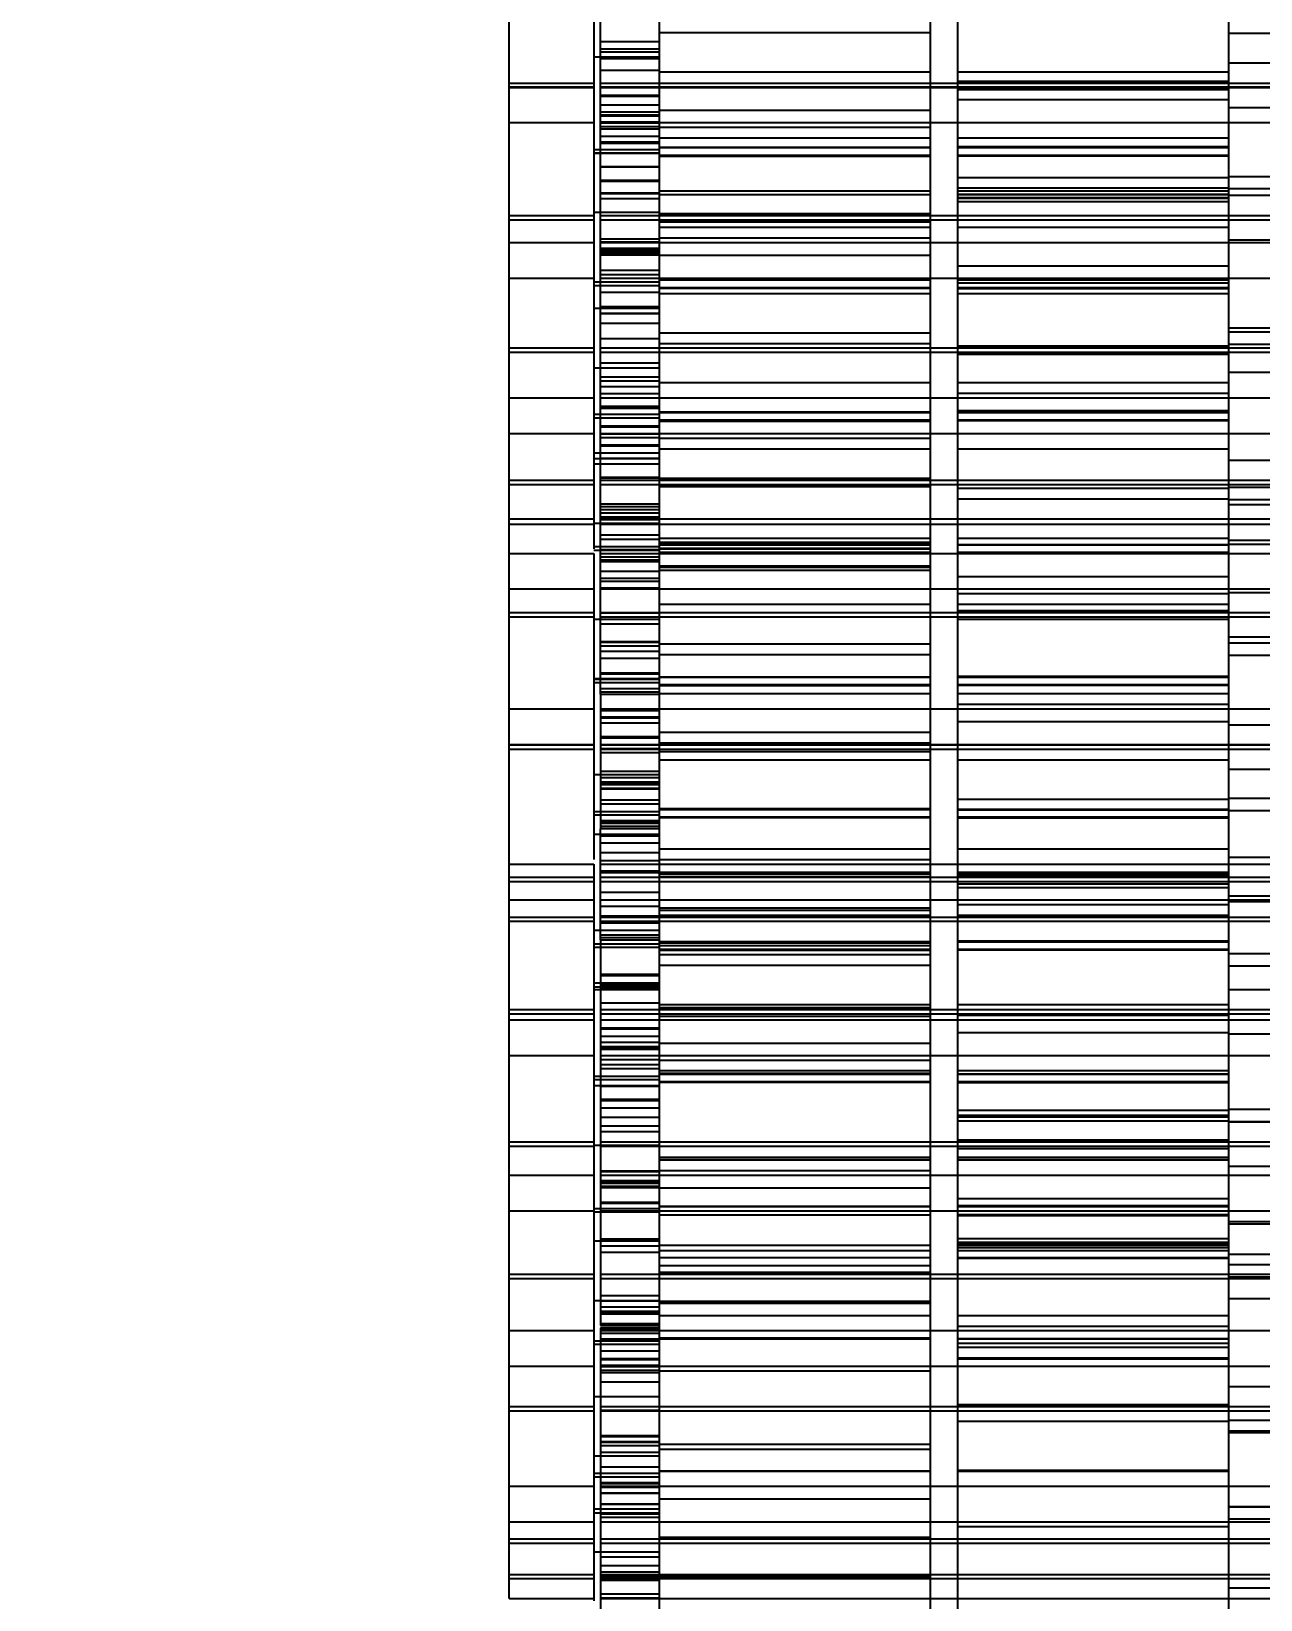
# Model space of a CAD drawing. Header units: metres. Extents: x 0 to 63075, y 0 to 44550.
# Drawn here: x 37029.35 to 37036.25, y 17364.78 to 17373.58 of the extents above; entities that cross this region are included whole.
import ezdxf

# ---------------------------------------------------------------- set-up
doc = ezdxf.new("R2010")
doc.units = ezdxf.units.M
doc.header["$LTSCALE"] = 75
doc.linetypes.add('HIDDEN2', pattern=[4.7625, 3.175, -1.5875])
doc.layers.add('SDM', color=7, linetype='Continuous')
doc.layers.add('ST1', color=7, linetype='HIDDEN2')
doc.styles.add('ROMANS', font='ROMANS.SHX')
doc.dimstyles.new('75___1-75', dxfattribs={"dimscale": 75, "dimtxt": 2.5, "dimasz": 2, "dimexe": 1.5, "dimexo": 1, "dimgap": 0.5, "dimtad": 1, "dimdec": 0, "dimzin": 12, "dimtxsty": 'ROMANS', "dimcen": 0, "dimclrd": 256, "dimclre": 256, "dimclrt": 3, "dimazin": 3, "dimtfac": 1, "dimtdec": 0, "dimtmove": 0, "dimatfit": 0, "dimfxl": 1, "dimlwd": -1, "dimlwe": -1, "dimarcsym": 0})

# ---------------------------------------------------------------- blocks, each defined once
blk = doc.blocks.new('*D28')
at = {"layer": 'Defpoints', "color": 0, "transparency": 16777216}
for p in [(33880.1055, 17728.4388), (37150.032, 17728.4388), (37007.7945, 17285.3738)]:
    blk.add_point(p, dxfattribs=at)
at = {"layer": 'SDM', "transparency": 16777216}
for p, q in [((33880.1055, 17878.4388), (33880.1055, 18585.5817)), ((37075.032, 17728.4388), (33767.6055, 17728.4388)), ((33880.1055, 17285.3738), (33880.1055, 17728.4388)), ((36932.7945, 17285.3738), (33767.6055, 17285.3738)), ((33880.1055, 17135.3738), (33880.1055, 16985.3738))]:
    blk.add_line(p, q, dxfattribs=at)
for points in [[(33855.1055, 17878.4388), (33905.1055, 17878.4388), (33880.1055, 17728.4388)], [(33855.1055, 17135.3738), (33905.1055, 17135.3738), (33880.1055, 17285.3738)]]:
    blk.add_solid(points, dxfattribs=at)
at = {"layer": 'SDM', "color": 3, "transparency": 16777216, "insert": (33748.8555, 18307.0103), "char_height": 187.5, "attachment_point": 5, "rotation": 90, "style": 'ROMANS'}
blk.add_mtext('443', dxfattribs=at)
blk = doc.blocks.new('A$C542b401d')
at = {"layer": 'ST1'}
for p, q in [((310.4891, 1429.7235), (310.4891, 1437.5498)), ((308.485, 1426.6009), (308.485, 1434.4272)), ((308.637, 1430.5424), (308.637, 1434.4555)), ((310.157, 1430.5424), (310.157, 1434.4555)), ((306.965, 1426.6009), (306.965, 1434.3659)), ((310.526, 1434.3659), (310.526, 1430.6759)), ((311, 1430.6759), (311, 1433.6579)), ((299.035, 1433.4301), (306.965, 1433.4301)), ((310.157, 1433.4358), (308.637, 1433.4358)), ((310.4891, 1433.3847), (310.157, 1433.3847)), ((310.4891, 1433.3442), (310.157, 1433.3442)), ((299.035, 1433.2632), (306.965, 1433.2632)), ((310.4891, 1433.3268), (310.157, 1433.3268)), ((310.157, 1433.2978), (310.526, 1433.2978)), ((310.157, 1433.289), (310.4891, 1433.289)), ((306.965, 1433.2143), (308.485, 1433.2143)), ((308.485, 1433.1633), (306.965, 1433.1633)), ((306.965, 1433.1546), (308.485, 1433.1546)), ((308.637, 1433.2143), (310.157, 1433.2143)), ((310.4891, 1433.2253), (310.157, 1433.2253)), ((295.6585, 1433.1507), (310.157, 1433.1507)), ((310.157, 1433.1303), (295.6585, 1433.1303)), ((310.157, 1433.1283), (295.6585, 1433.1283)), ((299.035, 1433.1507), (306.965, 1433.1507)), ((306.965, 1433.1303), (299.035, 1433.1303)), ((306.965, 1433.1283), (299.035, 1433.1283)), ((306.965, 1433.1507), (308.485, 1433.1507)), ((308.485, 1433.1303), (306.965, 1433.1303)), ((308.485, 1433.1283), (306.965, 1433.1283)), ((308.485, 1433.1157), (306.965, 1433.1157)), ((308.637, 1433.1507), (310.4891, 1433.1507)), ((310.4891, 1433.1303), (308.637, 1433.1303)), ((310.4891, 1433.1283), (308.637, 1433.1283)), ((310.4891, 1433.0847), (310.157, 1433.0847)), ((310.4891, 1433.0794), (310.157, 1433.0794)), ((310.526, 1433.1507), (311, 1433.1507)), ((311, 1433.1303), (310.526, 1433.1303)), ((311, 1433.1283), (310.526, 1433.1283)), ((306.965, 1433.0158), (299.035, 1433.0158)), ((308.485, 1433.0594), (306.965, 1433.0594)), ((310.157, 1432.9997), (308.637, 1432.9997)), ((310.4891, 1433.0302), (310.157, 1433.0302)), ((310.4891, 1432.9901), (310.157, 1432.9901)), ((295.6585, 1432.9288), (310.157, 1432.9288)), ((299.035, 1432.9288), (306.965, 1432.9288)), ((306.965, 1432.9288), (308.485, 1432.9288)), ((308.637, 1432.9288), (310.4891, 1432.9288)), ((310.157, 1432.9045), (308.637, 1432.9045)), ((310.4891, 1432.9744), (310.157, 1432.9744)), ((310.157, 1432.966), (310.4891, 1432.966)), ((310.4891, 1432.9348), (310.157, 1432.9348)), ((310.4891, 1432.929), (310.157, 1432.929)), ((310.4891, 1432.9078), (310.157, 1432.9078)), ((310.157, 1432.8943), (310.4891, 1432.8943)), ((310.526, 1432.9288), (311, 1432.9288)), ((308.485, 1432.8448), (306.965, 1432.8448)), ((310.157, 1432.8448), (308.637, 1432.8448)), ((310.4891, 1432.8537), (310.157, 1432.8537)), ((310.4891, 1432.8218), (310.157, 1432.8218)), ((310.4891, 1432.8144), (310.157, 1432.8144)), ((308.485, 1432.7959), (306.965, 1432.7959)), ((306.965, 1432.7882), (308.485, 1432.7882)), ((308.485, 1432.7483), (306.965, 1432.7483)), ((308.485, 1432.7444), (306.965, 1432.7444)), ((310.157, 1432.7921), (308.637, 1432.7921)), ((308.637, 1432.7882), (310.157, 1432.7882)), ((310.157, 1432.7483), (308.637, 1432.7483)), ((308.637, 1432.7406), (310.157, 1432.7406)), ((310.157, 1432.7773), (310.526, 1432.7773)), ((310.526, 1432.7613), (310.157, 1432.7613)), ((310.526, 1432.7593), (310.157, 1432.7593)), ((306.965, 1432.629), (299.035, 1432.629)), ((310.157, 1432.6831), (310.4891, 1432.6831)), ((310.4891, 1432.6818), (310.157, 1432.6818)), ((299.035, 1432.558), (306.965, 1432.558)), ((308.485, 1432.6234), (306.965, 1432.6234)), ((308.485, 1432.5637), (306.965, 1432.5637)), ((308.485, 1432.5479), (306.965, 1432.5479)), ((310.157, 1432.5479), (308.637, 1432.5479)), ((310.4891, 1432.6078), (310.157, 1432.6078)), ((310.4891, 1432.6017), (310.157, 1432.6017)), ((299.035, 1432.5207), (306.965, 1432.5207)), ((308.485, 1432.5286), (306.965, 1432.5286)), ((308.485, 1432.5263), (306.965, 1432.5263)), ((306.965, 1432.5093), (308.485, 1432.5093)), ((308.485, 1432.5066), (306.965, 1432.5066)), ((306.965, 1432.4869), (308.485, 1432.4869)), ((310.157, 1432.5263), (308.637, 1432.5263)), ((310.4891, 1432.536), (310.157, 1432.536)), ((310.4891, 1432.5328), (310.157, 1432.5328)), ((310.4891, 1432.5039), (310.157, 1432.5039)), ((295.6585, 1432.4083), (310.157, 1432.4083)), ((310.157, 1432.3858), (295.6585, 1432.3858)), ((299.035, 1432.4083), (306.965, 1432.4083)), ((306.965, 1432.3858), (299.035, 1432.3858)), ((306.965, 1432.4083), (308.485, 1432.4083)), ((308.485, 1432.3858), (306.965, 1432.3858)), ((310.157, 1432.4208), (308.637, 1432.4208)), ((308.637, 1432.4083), (310.4891, 1432.4083)), ((310.4891, 1432.3858), (308.637, 1432.3858)), ((310.157, 1432.3732), (308.637, 1432.3732)), ((310.157, 1432.4257), (310.526, 1432.4257)), ((310.526, 1432.4083), (311, 1432.4083)), ((311, 1432.3858), (310.526, 1432.3858)), ((306.965, 1432.3422), (308.485, 1432.3422)), ((308.637, 1432.3422), (310.157, 1432.3422)), ((308.637, 1432.2825), (310.157, 1432.2825)), ((310.4891, 1432.2792), (310.157, 1432.2792)), ((310.157, 1432.2582), (295.6585, 1432.2582)), ((306.965, 1432.2733), (299.035, 1432.2733)), ((306.965, 1432.2582), (299.035, 1432.2582)), ((308.485, 1432.2582), (306.965, 1432.2582)), ((310.4891, 1432.2582), (308.637, 1432.2582)), ((310.157, 1432.1873), (308.637, 1432.1873)), ((310.4891, 1432.2612), (310.157, 1432.2612)), ((310.4891, 1432.2581), (310.157, 1432.2581)), ((310.4891, 1432.2262), (310.157, 1432.2262)), ((310.4891, 1432.221), (310.157, 1432.221)), ((310.4891, 1432.2126), (310.157, 1432.2126)), ((310.4891, 1432.2031), (310.157, 1432.2031)), ((310.4891, 1432.1923), (310.157, 1432.1923)), ((310.157, 1432.1862), (310.4891, 1432.1862)), ((311, 1432.2582), (310.526, 1432.2582)), ((308.485, 1432.1276), (306.965, 1432.1276)), ((310.4891, 1432.1023), (310.157, 1432.1023)), ((310.4891, 1432.102), (310.157, 1432.102)), ((295.6585, 1432.0567), (310.157, 1432.0567)), ((299.035, 1432.0567), (306.965, 1432.0567)), ((306.965, 1432.0567), (308.485, 1432.0567)), ((308.485, 1432.0496), (306.965, 1432.0496)), ((306.965, 1432.0457), (308.485, 1432.0457)), ((308.485, 1432.0324), (306.965, 1432.0324)), ((308.637, 1432.0567), (310.4891, 1432.0567)), ((310.157, 1432.0534), (308.637, 1432.0534)), ((308.637, 1432.0457), (310.157, 1432.0457)), ((310.4891, 1432.079), (310.157, 1432.079)), ((310.157, 1432.0348), (310.526, 1432.0348)), ((310.526, 1432.0168), (310.157, 1432.0168)), ((310.526, 1432.0567), (311, 1432.0567)), ((308.485, 1432.0058), (306.965, 1432.0058)), ((306.965, 1431.9981), (308.485, 1431.9981)), ((308.485, 1431.9727), (306.965, 1431.9727)), ((310.157, 1432.0058), (308.637, 1432.0058)), ((310.157, 1432.002), (308.637, 1432.002)), ((310.157, 1431.9727), (308.637, 1431.9727)), ((310.4891, 1431.9797), (310.157, 1431.9797)), ((310.4891, 1431.8997), (310.157, 1431.8997)), ((310.526, 1431.8892), (310.157, 1431.8892)), ((310.157, 1431.8602), (310.4891, 1431.8602)), ((310.4891, 1431.8592), (310.157, 1431.8592)), ((299.035, 1431.7782), (306.965, 1431.7782)), ((306.965, 1431.7569), (299.035, 1431.7569)), ((310.157, 1431.7513), (308.637, 1431.7513)), ((310.157, 1431.804), (310.4891, 1431.804)), ((295.6585, 1431.6658), (310.157, 1431.6658)), ((299.035, 1431.6859), (306.965, 1431.6859)), ((299.035, 1431.6658), (306.965, 1431.6658)), ((308.485, 1431.6783), (306.965, 1431.6783)), ((306.965, 1431.6658), (308.485, 1431.6658)), ((310.157, 1431.6915), (308.637, 1431.6915)), ((308.637, 1431.6658), (310.4891, 1431.6658)), ((310.4891, 1431.7201), (310.157, 1431.7201)), ((310.526, 1431.6658), (311, 1431.6658)), ((310.157, 1431.6433), (295.6585, 1431.6433)), ((306.965, 1431.6433), (299.035, 1431.6433)), ((308.485, 1431.6433), (306.965, 1431.6433)), ((308.485, 1431.6307), (306.965, 1431.6307)), ((310.4891, 1431.6433), (308.637, 1431.6433)), ((310.4891, 1431.5826), (310.157, 1431.5826)), ((311, 1431.6433), (310.526, 1431.6433)), ((306.965, 1431.5308), (299.035, 1431.5308)), ((310.157, 1431.5536), (310.526, 1431.5536)), ((310.4891, 1431.5051), (310.157, 1431.5051)), ((306.965, 1431.4701), (308.485, 1431.4701)), ((306.965, 1431.4104), (308.485, 1431.4104)), ((308.637, 1431.4701), (310.157, 1431.4701)), ((310.4891, 1431.481), (310.157, 1431.481)), ((310.4891, 1431.4498), (310.157, 1431.4498)), ((310.157, 1431.4093), (310.4891, 1431.4093)), ((310.157, 1431.3861), (295.6585, 1431.3861)), ((306.965, 1431.3861), (299.035, 1431.3861)), ((308.485, 1431.3861), (306.965, 1431.3861)), ((308.485, 1431.3152), (306.965, 1431.3152)), ((308.485, 1431.3109), (306.965, 1431.3109)), ((310.4891, 1431.3861), (308.637, 1431.3861)), ((310.157, 1431.3071), (308.637, 1431.3071)), ((310.4891, 1431.3405), (310.157, 1431.3405)), ((310.4891, 1431.3352), (310.157, 1431.3352)), ((310.4891, 1431.3294), (310.157, 1431.3294)), ((311, 1431.3861), (310.526, 1431.3861)), ((306.965, 1431.3032), (308.485, 1431.3032)), ((308.485, 1431.2633), (306.965, 1431.2633)), ((308.485, 1431.2595), (306.965, 1431.2595)), ((308.637, 1431.3032), (310.157, 1431.3032)), ((310.157, 1431.2633), (308.637, 1431.2633)), ((308.637, 1431.2556), (310.157, 1431.2556)), ((310.157, 1431.2555), (308.637, 1431.2555)), ((310.157, 1431.2923), (310.526, 1431.2923)), ((310.526, 1431.2743), (310.157, 1431.2743)), ((310.4891, 1431.2302), (310.157, 1431.2302)), ((310.157, 1431.2218), (310.4891, 1431.2218)), ((295.6585, 1431.1846), (310.157, 1431.1846)), ((299.035, 1431.1846), (306.965, 1431.1846)), ((306.965, 1431.1846), (308.485, 1431.1846)), ((308.637, 1431.1846), (310.4891, 1431.1846)), ((310.157, 1431.1603), (308.637, 1431.1603)), ((310.4891, 1431.1847), (310.157, 1431.1847)), ((310.4891, 1431.1636), (310.157, 1431.1636)), ((310.526, 1431.1846), (311, 1431.1846)), ((308.485, 1431.1006), (306.965, 1431.1006)), ((310.157, 1431.1006), (308.637, 1431.1006)), ((310.4891, 1431.1228), (310.157, 1431.1228)), ((310.4891, 1431.1167), (310.157, 1431.1167)), ((310.157, 1431.0754), (310.526, 1431.0754)), ((310.4891, 1431.0479), (310.157, 1431.0479)), ((310.157, 1431.0449), (310.526, 1431.0449)), ((299.035, 1431.0357), (306.965, 1431.0357)), ((310.526, 1431.0171), (310.157, 1431.0171)), ((295.6585, 1430.9233), (310.157, 1430.9233)), ((310.157, 1430.9008), (295.6585, 1430.9008)), ((299.035, 1430.9233), (306.965, 1430.9233)), ((306.965, 1430.9008), (299.035, 1430.9008)), ((306.965, 1430.8848), (299.035, 1430.8848)), ((306.965, 1430.9233), (308.485, 1430.9233)), ((308.485, 1430.9008), (306.965, 1430.9008)), ((308.485, 1430.8791), (306.965, 1430.8791)), ((310.157, 1430.9358), (308.637, 1430.9358)), ((308.637, 1430.9233), (310.4891, 1430.9233)), ((310.4891, 1430.9008), (308.637, 1430.9008)), ((310.157, 1430.8882), (308.637, 1430.8882)), ((310.157, 1430.9388), (310.4891, 1430.9388)), ((310.4891, 1430.9376), (310.157, 1430.9376)), ((310.526, 1430.9233), (311, 1430.9233)), ((311, 1430.9008), (310.526, 1430.9008)), ((299.035, 1430.8138), (306.965, 1430.8138)), ((306.965, 1430.7883), (299.035, 1430.7883)), ((308.485, 1430.8194), (306.965, 1430.8194)), ((310.4891, 1430.7918), (310.157, 1430.7918)), ((295.6585, 1430.7064), (310.157, 1430.7064)), ((299.035, 1430.7064), (306.965, 1430.7064)), ((306.965, 1430.7064), (308.485, 1430.7064)), ((308.637, 1430.7064), (310.157, 1430.7064)), ((310.4891, 1430.7762), (310.157, 1430.7762)), ((310.4891, 1430.7597), (310.157, 1430.7597)), ((310.4891, 1430.7412), (310.157, 1430.7412)), ((310.4891, 1430.7181), (310.157, 1430.7181)), ((310.4891, 1430.7073), (310.157, 1430.7073)), ((310.4891, 1430.7068), (310.157, 1430.7068)), ((310.157, 1430.7013), (310.4891, 1430.7013)), ((310.526, 1430.7064), (311, 1430.7064)), ((295.6585, 1430.6759), (310.157, 1430.6759)), ((299.035, 1430.6759), (306.965, 1430.6759)), ((306.965, 1430.6759), (308.485, 1430.6759)), ((308.637, 1430.6759), (310.4891, 1430.6759)), ((310.157, 1430.6815), (310.526, 1430.6815)), ((310.4891, 1430.617), (310.157, 1430.617)), ((310.526, 1430.6759), (310.526, 1430.5399)), ((310.526, 1430.6759), (311, 1430.6759)), ((311, 1430.514), (311, 1430.6759)), ((306.965, 1430.5879), (299.035, 1430.5879)), ((306.965, 1430.5663), (299.035, 1430.5663)), ((306.965, 1430.598), (308.485, 1430.598)), ((308.485, 1430.5646), (306.965, 1430.5646)), ((306.965, 1430.5607), (308.485, 1430.5607)), ((308.485, 1430.5208), (306.965, 1430.5208)), ((308.637, 1430.598), (310.157, 1430.598)), ((310.157, 1430.5773), (308.637, 1430.5773)), ((310.157, 1430.5684), (308.637, 1430.5684)), ((308.637, 1430.5607), (310.157, 1430.5607)), ((310.157, 1430.5424), (308.637, 1430.5424)), ((308.637, 1426.6009), (308.637, 1430.5424)), ((308.637, 1430.5383), (310.157, 1430.5383)), ((310.157, 1430.5208), (308.637, 1430.5208)), ((310.157, 1430.517), (308.637, 1430.517)), ((310.4891, 1430.594), (310.157, 1430.594)), ((310.157, 1430.5498), (310.526, 1430.5498)), ((310.157, 1426.6009), (310.157, 1430.5424)), ((310.4891, 1430.535), (310.157, 1430.535)), ((310.526, 1430.5318), (310.157, 1430.5318)), ((310.157, 1430.514), (295.6585, 1430.514)), ((306.965, 1430.514), (299.035, 1430.514)), ((308.485, 1430.514), (306.965, 1430.514)), ((306.965, 1430.5131), (308.485, 1430.5131)), ((310.4891, 1430.514), (308.637, 1430.514)), ((310.157, 1430.4431), (308.637, 1430.4431)), ((310.157, 1430.4372), (308.637, 1430.4372)), ((310.4891, 1430.5138), (310.157, 1430.5138)), ((310.4891, 1430.4947), (310.157, 1430.4947)), ((310.4891, 1430.4768), (310.157, 1430.4768)), ((310.4891, 1430.4684), (310.157, 1430.4684)), ((310.526, 1430.514), (310.526, 1429.6425)), ((311, 1430.514), (310.526, 1430.514)), ((311, 1429.6419), (311, 1430.514)), ((308.485, 1430.3834), (306.965, 1430.3834)), ((310.157, 1430.4192), (308.637, 1430.4192)), ((310.4891, 1430.4147), (310.157, 1430.4147)), ((310.4891, 1430.3742), (310.157, 1430.3742)), ((310.4891, 1430.3581), (310.157, 1430.3581)), ((295.6585, 1430.3125), (310.157, 1430.3125)), ((299.035, 1430.3125), (306.965, 1430.3125)), ((299.035, 1430.2933), (306.965, 1430.2933)), ((306.965, 1430.3125), (308.485, 1430.3125)), ((308.485, 1430.2882), (306.965, 1430.2882)), ((308.637, 1430.3125), (310.4891, 1430.3125)), ((310.157, 1430.319), (310.4891, 1430.319)), ((310.526, 1430.3125), (311, 1430.3125)), ((295.6585, 1430.1808), (310.157, 1430.1808)), ((299.035, 1430.1808), (306.965, 1430.1808)), ((308.485, 1430.2285), (306.965, 1430.2285)), ((308.485, 1430.1933), (306.965, 1430.1933)), ((306.965, 1430.1808), (308.485, 1430.1808)), ((310.157, 1430.2285), (308.637, 1430.2285)), ((308.637, 1430.1808), (310.4891, 1430.1808)), ((310.4891, 1430.1799), (310.157, 1430.1799)), ((310.526, 1430.1808), (311, 1430.1808)), ((310.157, 1430.1583), (295.6585, 1430.1583)), ((306.965, 1430.1583), (299.035, 1430.1583)), ((308.485, 1430.1583), (306.965, 1430.1583)), ((308.485, 1430.1457), (306.965, 1430.1457)), ((310.4891, 1430.1583), (308.637, 1430.1583)), ((310.4891, 1430.1583), (310.157, 1430.1583)), ((310.526, 1430.145), (310.157, 1430.145)), ((310.157, 1430.116), (310.4891, 1430.116)), ((311, 1430.1583), (310.526, 1430.1583)), ((306.965, 1430.0458), (299.035, 1430.0458)), ((306.965, 1430.0127), (299.035, 1430.0127)), ((310.157, 1430.007), (308.637, 1430.007)), ((310.4891, 1430.0201), (310.157, 1430.0201)), ((310.4891, 1430.0152), (310.157, 1430.0152)), ((310.4891, 1429.9945), (310.157, 1429.9945)), ((299.035, 1429.9417), (306.965, 1429.9417)), ((310.157, 1429.9473), (308.637, 1429.9473)), ((310.4891, 1429.9648), (310.157, 1429.9648)), ((310.157, 1429.9244), (310.4891, 1429.9244)), ((308.485, 1429.8259), (306.965, 1429.8259)), ((306.965, 1429.8182), (308.485, 1429.8182)), ((310.157, 1429.8221), (308.637, 1429.8221)), ((308.637, 1429.8182), (310.157, 1429.8182)), ((310.4891, 1429.8444), (310.157, 1429.8444)), ((310.4891, 1429.8384), (310.157, 1429.8384)), ((308.485, 1429.7783), (306.965, 1429.7783)), ((308.485, 1429.7745), (306.965, 1429.7745)), ((306.965, 1429.7259), (308.485, 1429.7259)), ((310.157, 1429.7783), (308.637, 1429.7783)), ((308.637, 1429.7706), (310.157, 1429.7706)), ((308.637, 1429.7259), (310.157, 1429.7259)), ((310.157, 1429.8093), (310.526, 1429.8093)), ((310.157, 1429.8073), (310.526, 1429.8073)), ((310.526, 1429.7893), (310.157, 1429.7893)), ((310.4891, 1429.7557), (310.157, 1429.7557)), ((310.4891, 1429.7368), (310.157, 1429.7368)), ((310.4891, 1429.7235), (310.157, 1429.7235)), ((310.4891, 1429.7235), (310.4891, 1428.9689)), ((310.157, 1429.6419), (295.6585, 1429.6419)), ((306.965, 1429.6419), (299.035, 1429.6419)), ((306.965, 1429.6662), (308.485, 1429.6662)), ((308.485, 1429.6419), (306.965, 1429.6419)), ((310.4891, 1429.6419), (308.637, 1429.6419)), ((310.4891, 1429.6378), (310.157, 1429.6378)), ((310.526, 1429.6419), (310.526, 1428.7957)), ((311, 1429.6419), (310.526, 1429.6419)), ((311, 1428.7698), (311, 1429.6419)), ((299.035, 1429.5508), (306.965, 1429.5508)), ((308.485, 1429.571), (306.965, 1429.571)), ((310.4891, 1429.6317), (310.157, 1429.6317)), ((310.4891, 1429.5963), (310.157, 1429.5963)), ((310.4891, 1429.591), (310.157, 1429.591)), ((310.4891, 1429.5629), (310.157, 1429.5629)), ((310.157, 1429.5113), (308.637, 1429.5113)), ((310.4891, 1429.4859), (310.157, 1429.4859)), ((310.157, 1429.4776), (310.4891, 1429.4776)), ((295.6585, 1429.4403), (310.157, 1429.4403)), ((295.6585, 1429.4383), (310.157, 1429.4383)), ((310.157, 1429.4158), (295.6585, 1429.4158)), ((299.035, 1429.4403), (306.965, 1429.4403)), ((299.035, 1429.4383), (306.965, 1429.4383)), ((306.965, 1429.4158), (299.035, 1429.4158)), ((306.965, 1429.4403), (308.485, 1429.4403)), ((306.965, 1429.4383), (308.485, 1429.4383)), ((308.485, 1429.4158), (306.965, 1429.4158)), ((310.157, 1429.4508), (308.637, 1429.4508)), ((308.637, 1429.4403), (310.4891, 1429.4403)), ((308.637, 1429.4383), (310.4891, 1429.4383)), ((310.157, 1429.4161), (308.637, 1429.4161)), ((310.4891, 1429.4158), (308.637, 1429.4158)), ((310.157, 1429.4032), (308.637, 1429.4032)), ((310.4891, 1429.4405), (310.157, 1429.4405)), ((310.4891, 1429.4194), (310.157, 1429.4194)), ((310.4891, 1429.3967), (310.157, 1429.3967)), ((310.526, 1429.4403), (311, 1429.4403)), ((310.526, 1429.4383), (311, 1429.4383)), ((311, 1429.4158), (310.526, 1429.4158)), ((306.965, 1429.3033), (299.035, 1429.3033)), ((308.485, 1429.3563), (306.965, 1429.3563)), ((310.157, 1429.3563), (308.637, 1429.3563)), ((310.4891, 1429.2912), (310.157, 1429.2912)), ((310.526, 1429.2729), (310.157, 1429.2729)), ((310.4891, 1429.2562), (310.157, 1429.2562)), ((310.4891, 1429.2332), (310.157, 1429.2332)), ((310.4891, 1429.2223), (310.157, 1429.2223)), ((310.157, 1429.2163), (310.4891, 1429.2163)), ((306.965, 1429.1406), (299.035, 1429.1406)), ((308.485, 1429.1349), (306.965, 1429.1349)), ((310.157, 1429.1946), (310.4891, 1429.1946)), ((310.4891, 1429.1934), (310.157, 1429.1934)), ((310.4891, 1429.132), (310.157, 1429.132)), ((310.4891, 1429.109), (310.157, 1429.109)), ((299.035, 1429.0696), (306.965, 1429.0696)), ((308.485, 1429.0796), (306.965, 1429.0796)), ((306.965, 1429.0757), (308.485, 1429.0757)), ((308.485, 1429.0752), (306.965, 1429.0752)), ((308.485, 1429.0358), (306.965, 1429.0358)), ((306.965, 1429.0281), (308.485, 1429.0281)), ((310.157, 1429.0834), (308.637, 1429.0834)), ((308.637, 1429.0757), (310.157, 1429.0757)), ((310.157, 1429.0358), (308.637, 1429.0358)), ((310.157, 1429.032), (308.637, 1429.032)), ((310.157, 1429.0648), (310.526, 1429.0648)), ((310.4891, 1429.0476), (310.157, 1429.0476)), ((310.526, 1429.0468), (310.157, 1429.0468)), ((310.4891, 1429.0155), (310.157, 1429.0155)), ((310.4891, 1429.0097), (310.157, 1429.0097)), ((310.157, 1428.9994), (310.4891, 1428.9994)), ((310.4891, 1428.9842), (310.157, 1428.9842)), ((310.157, 1428.9689), (310.4891, 1428.9689)), ((310.157, 1428.9372), (310.526, 1428.9372)), ((310.4891, 1428.3466), (310.4891, 1428.9689)), ((306.965, 1428.8538), (308.485, 1428.8538)), ((308.637, 1428.8538), (310.157, 1428.8538)), ((310.4891, 1428.9297), (310.157, 1428.9297)), ((310.4891, 1428.8892), (310.157, 1428.8892)), ((310.157, 1428.7698), (295.6585, 1428.7698)), ((299.035, 1428.8083), (306.965, 1428.8083)), ((306.965, 1428.7698), (299.035, 1428.7698)), ((308.485, 1428.7698), (306.965, 1428.7698)), ((308.637, 1428.7941), (310.157, 1428.7941)), ((310.4891, 1428.7698), (308.637, 1428.7698)), ((310.157, 1428.834), (310.4891, 1428.834)), ((310.4891, 1428.7908), (310.157, 1428.7908)), ((310.4891, 1428.7696), (310.157, 1428.7696)), ((310.526, 1428.7698), (310.526, 1428.4513)), ((311, 1428.7698), (310.526, 1428.7698)), ((311, 1428.4513), (311, 1428.7698)), ((295.6585, 1428.6958), (310.157, 1428.6958)), ((310.157, 1428.6733), (295.6585, 1428.6733)), ((299.035, 1428.6958), (306.965, 1428.6958)), ((306.965, 1428.6733), (299.035, 1428.6733)), ((308.485, 1428.7255), (306.965, 1428.7255)), ((308.485, 1428.7135), (306.965, 1428.7135)), ((308.485, 1428.7084), (306.965, 1428.7084)), ((306.965, 1428.6958), (308.485, 1428.6958)), ((308.485, 1428.6733), (306.965, 1428.6733)), ((310.157, 1428.7255), (308.637, 1428.7255)), ((310.157, 1428.7135), (308.637, 1428.7135)), ((310.157, 1428.6989), (308.637, 1428.6989)), ((308.637, 1428.6958), (310.4891, 1428.6958)), ((310.4891, 1428.6733), (308.637, 1428.6733)), ((310.4891, 1428.7326), (310.157, 1428.7326)), ((310.4891, 1428.7242), (310.157, 1428.7242)), ((310.526, 1428.6958), (311, 1428.6958)), ((311, 1428.6733), (310.526, 1428.6733)), ((299.035, 1428.5914), (306.965, 1428.5914)), ((308.485, 1428.6607), (306.965, 1428.6607)), ((308.485, 1428.6392), (306.965, 1428.6392)), ((310.4891, 1428.6138), (310.157, 1428.6138)), ((295.6585, 1428.5682), (310.157, 1428.5682)), ((299.035, 1428.5682), (306.965, 1428.5682)), ((299.035, 1428.5609), (306.965, 1428.5609)), ((306.965, 1428.5608), (299.035, 1428.5608)), ((306.965, 1428.5682), (308.485, 1428.5682)), ((308.485, 1428.5439), (306.965, 1428.5439)), ((308.637, 1428.5682), (310.4891, 1428.5682)), ((310.157, 1428.526), (308.637, 1428.526)), ((310.157, 1428.5128), (308.637, 1428.5128)), ((310.4891, 1428.5351), (310.157, 1428.5351)), ((310.526, 1428.5682), (311, 1428.5682)), ((310.157, 1428.4729), (295.6585, 1428.4729)), ((310.157, 1428.4513), (295.6585, 1428.4513)), ((306.965, 1428.4729), (299.035, 1428.4729)), ((306.965, 1428.4513), (299.035, 1428.4513)), ((308.485, 1428.4842), (306.965, 1428.4842)), ((308.485, 1428.4729), (306.965, 1428.4729)), ((308.485, 1428.4513), (306.965, 1428.4513)), ((310.157, 1428.4842), (308.637, 1428.4842)), ((310.4891, 1428.4729), (308.637, 1428.4729)), ((310.4891, 1428.4513), (308.637, 1428.4513)), ((310.4891, 1428.4798), (310.157, 1428.4798)), ((310.157, 1428.4394), (310.4891, 1428.4394)), ((311, 1428.4729), (310.526, 1428.4729)), ((310.526, 1428.4513), (310.526, 1424.7613)), ((311, 1428.4513), (310.526, 1428.4513)), ((311, 1427.1602), (311, 1428.4513)), ((308.485, 1428.341), (306.965, 1428.341)), ((306.965, 1428.3333), (308.485, 1428.3333)), ((310.157, 1428.3371), (308.637, 1428.3371)), ((308.637, 1428.3333), (310.157, 1428.3333)), ((308.637, 1428.3265), (310.157, 1428.3265)), ((310.526, 1428.4008), (310.157, 1428.4008)), ((310.157, 1428.3718), (310.4891, 1428.3718)), ((310.4891, 1428.3594), (310.157, 1428.3594)), ((310.4891, 1428.3466), (310.157, 1428.3466)), ((310.157, 1428.3223), (310.526, 1428.3223)), ((310.4891, 1428.3466), (310.4891, 1426.9642)), ((306.965, 1428.2685), (299.035, 1428.2685)), ((308.485, 1428.2933), (306.965, 1428.2933)), ((308.485, 1428.2895), (306.965, 1428.2895)), ((308.637, 1428.3121), (310.157, 1428.3121)), ((310.157, 1428.2933), (308.637, 1428.2933)), ((308.637, 1428.2856), (310.157, 1428.2856)), ((310.157, 1428.2628), (308.637, 1428.2628)), ((310.526, 1428.3043), (310.157, 1428.3043)), ((299.035, 1428.1975), (306.965, 1428.1975)), ((310.157, 1428.2031), (308.637, 1428.2031)), ((310.4891, 1428.1528), (310.157, 1428.1528)), ((310.4891, 1428.1467), (310.157, 1428.1467)), ((299.035, 1428.0658), (306.965, 1428.0658)), ((310.526, 1428.1039), (310.157, 1428.1039)), ((310.4891, 1428.0941), (310.157, 1428.0941)), ((310.526, 1428.0823), (310.157, 1428.0823)), ((310.4891, 1428.0779), (310.157, 1428.0779)), ((310.157, 1428.0651), (310.526, 1428.0651)), ((306.965, 1427.9817), (308.485, 1427.9817)), ((308.637, 1427.9817), (310.157, 1427.9817)), ((310.157, 1427.9659), (308.637, 1427.9659)), ((310.4891, 1427.9926), (310.157, 1427.9926)), ((295.6585, 1427.9533), (310.157, 1427.9533)), ((310.157, 1427.9308), (295.6585, 1427.9308)), ((310.157, 1427.8977), (295.6585, 1427.8977)), ((299.035, 1427.9533), (306.965, 1427.9533)), ((306.965, 1427.9308), (299.035, 1427.9308)), ((306.965, 1427.8977), (299.035, 1427.8977)), ((306.965, 1427.9533), (308.485, 1427.9533)), ((308.485, 1427.9308), (306.965, 1427.9308)), ((306.965, 1427.922), (308.485, 1427.922)), ((308.485, 1427.8977), (306.965, 1427.8977)), ((308.637, 1427.9533), (310.4891, 1427.9533)), ((310.4891, 1427.9308), (308.637, 1427.9308)), ((310.157, 1427.9182), (308.637, 1427.9182)), ((310.4891, 1427.8977), (308.637, 1427.8977)), ((310.526, 1427.9533), (311, 1427.9533)), ((311, 1427.9308), (310.526, 1427.9308)), ((311, 1427.8977), (310.526, 1427.8977)), ((306.965, 1427.8183), (299.035, 1427.8183)), ((308.485, 1427.8268), (306.965, 1427.8268)), ((310.4891, 1427.8521), (310.157, 1427.8521)), ((310.4891, 1427.8467), (310.157, 1427.8467)), ((310.4891, 1427.8062), (310.157, 1427.8062)), ((310.157, 1427.767), (308.637, 1427.767)), ((310.4891, 1427.7712), (310.157, 1427.7712)), ((310.4891, 1427.7482), (310.157, 1427.7482)), ((310.4891, 1427.7417), (310.157, 1427.7417)), ((310.4891, 1427.7373), (310.157, 1427.7373)), ((310.157, 1427.7333), (310.4891, 1427.7333)), ((310.157, 1427.7313), (310.4891, 1427.7313)), ((295.6585, 1427.6961), (310.157, 1427.6961)), ((299.035, 1427.6961), (306.965, 1427.6961)), ((306.965, 1427.6961), (308.485, 1427.6961)), ((308.485, 1427.6121), (306.965, 1427.6121)), ((308.637, 1427.6961), (310.4891, 1427.6961)), ((310.157, 1427.6718), (308.637, 1427.6718)), ((310.157, 1427.6121), (308.637, 1427.6121)), ((310.4891, 1427.6963), (310.157, 1427.6963)), ((310.4891, 1427.6752), (310.157, 1427.6752)), ((310.4891, 1427.647), (310.157, 1427.647)), ((310.4891, 1427.624), (310.157, 1427.624)), ((310.526, 1427.6961), (311, 1427.6961)), ((308.485, 1427.5946), (306.965, 1427.5946)), ((306.965, 1427.5908), (308.485, 1427.5908)), ((308.485, 1427.5508), (306.965, 1427.5508)), ((306.965, 1427.5431), (308.485, 1427.5431)), ((310.157, 1427.5985), (308.637, 1427.5985)), ((308.637, 1427.5908), (310.157, 1427.5908)), ((310.157, 1427.5508), (308.637, 1427.5508)), ((310.157, 1427.547), (308.637, 1427.547)), ((310.157, 1427.5798), (310.526, 1427.5798)), ((310.526, 1427.5618), (310.157, 1427.5618)), ((310.526, 1427.5287), (310.157, 1427.5287)), ((310.4891, 1427.5247), (310.157, 1427.5247)), ((310.157, 1427.4504), (310.4891, 1427.4504)), ((310.4891, 1427.4492), (310.157, 1427.4492)), ((310.4891, 1427.4447), (310.157, 1427.4447)), ((306.965, 1427.3963), (299.035, 1427.3963)), ((308.485, 1427.3907), (306.965, 1427.3907)), ((308.485, 1427.3627), (306.965, 1427.3627)), ((308.485, 1427.3537), (306.965, 1427.3537)), ((310.4891, 1427.4042), (310.157, 1427.4042)), ((310.157, 1427.349), (310.4891, 1427.349)), ((299.035, 1427.3253), (306.965, 1427.3253)), ((299.035, 1427.3233), (306.965, 1427.3233)), ((308.485, 1427.331), (306.965, 1427.331)), ((310.4891, 1427.3033), (310.157, 1427.3033)), ((310.4891, 1427.2713), (310.157, 1427.2713)), ((295.6585, 1427.2108), (310.157, 1427.2108)), ((310.157, 1427.1883), (295.6585, 1427.1883)), ((299.035, 1427.2108), (306.965, 1427.2108)), ((306.965, 1427.1883), (299.035, 1427.1883)), ((308.485, 1427.2234), (306.965, 1427.2234)), ((306.965, 1427.2108), (308.485, 1427.2108)), ((308.485, 1427.1883), (306.965, 1427.1883)), ((308.485, 1427.1757), (306.965, 1427.1757)), ((308.637, 1427.2108), (310.4891, 1427.2108)), ((310.4891, 1427.1883), (308.637, 1427.1883)), ((310.157, 1427.193), (310.526, 1427.193)), ((310.526, 1427.2108), (311, 1427.2108)), ((311, 1427.1883), (310.526, 1427.1883)), ((308.485, 1427.127), (306.965, 1427.127)), ((308.485, 1427.125), (306.965, 1427.125)), ((306.965, 1427.1096), (308.485, 1427.1096)), ((310.157, 1427.127), (308.637, 1427.127)), ((310.157, 1427.125), (308.637, 1427.125)), ((308.637, 1427.1096), (310.157, 1427.1096)), ((311, 1424.7613), (311, 1427.1602)), ((310.157, 1427.0256), (295.6585, 1427.0256)), ((306.965, 1427.0758), (299.035, 1427.0758)), ((306.965, 1427.0256), (299.035, 1427.0256)), ((308.485, 1427.0256), (306.965, 1427.0256)), ((308.637, 1427.0499), (310.157, 1427.0499)), ((310.4891, 1427.0256), (308.637, 1427.0256)), ((310.4891, 1427.0501), (310.157, 1427.0501)), ((310.4891, 1427.0465), (310.157, 1427.0465)), ((310.4891, 1427.0254), (310.157, 1427.0254)), ((311, 1427.0256), (310.526, 1427.0256)), ((310.157, 1426.9546), (308.637, 1426.9546)), ((310.4891, 1426.9949), (310.157, 1426.9949)), ((310.4891, 1426.9883), (310.157, 1426.9883)), ((310.4891, 1426.9844), (310.157, 1426.9844)), ((310.4891, 1426.98), (310.157, 1426.98)), ((310.4891, 1426.9642), (310.157, 1426.9642)), ((310.157, 1426.9544), (310.4891, 1426.9544)), ((310.4891, 1426.9642), (310.4891, 1426.1817)), ((295.6585, 1426.824), (310.157, 1426.824)), ((299.035, 1426.824), (306.965, 1426.824)), ((308.485, 1426.8949), (306.965, 1426.8949)), ((308.485, 1426.856), (306.965, 1426.856)), ((306.965, 1426.8483), (308.485, 1426.8483)), ((306.965, 1426.824), (308.485, 1426.824)), ((310.157, 1426.8521), (308.637, 1426.8521)), ((308.637, 1426.8483), (310.157, 1426.8483)), ((308.637, 1426.824), (310.4891, 1426.824)), ((310.4891, 1426.8744), (310.157, 1426.8744)), ((310.4891, 1426.8696), (310.157, 1426.8696)), ((310.157, 1426.8373), (310.526, 1426.8373)), ((310.526, 1426.824), (311, 1426.824)), ((306.965, 1426.7655), (299.035, 1426.7655)), ((306.965, 1426.7535), (299.035, 1426.7535)), ((308.485, 1426.8045), (306.965, 1426.8045)), ((308.485, 1426.7997), (306.965, 1426.7997)), ((308.637, 1426.8006), (310.157, 1426.8006)), ((310.526, 1426.8193), (310.157, 1426.8193)), ((308.485, 1426.6701), (306.965, 1426.6701)), ((308.485, 1426.6507), (306.965, 1426.6507)), ((310.4891, 1426.6678), (310.157, 1426.6678)), ((310.4891, 1426.6617), (310.157, 1426.6617)), ((310.526, 1426.6566), (310.157, 1426.6566)), ((299.035, 1426.5808), (306.965, 1426.5808)), ((308.485, 1426.6403), (306.965, 1426.6403)), ((306.965, 1426.6314), (308.485, 1426.6314)), ((308.485, 1426.6206), (306.965, 1426.6206)), ((306.965, 1423.6633), (306.965, 1426.6009)), ((306.965, 1426.6009), (308.485, 1426.6009)), ((308.485, 1426.5635), (306.965, 1426.5635)), ((308.485, 1426.5595), (306.965, 1426.5595)), ((308.485, 1423.6633), (308.485, 1426.6009)), ((308.637, 1426.6314), (310.157, 1426.6314)), ((308.637, 1420.6863), (308.637, 1426.6009)), ((308.637, 1426.6009), (310.157, 1426.6009)), ((310.157, 1426.5632), (308.637, 1426.5632)), ((310.157, 1426.6276), (310.4891, 1426.6276)), ((310.157, 1420.6863), (310.157, 1426.6009)), ((310.4891, 1426.5929), (310.157, 1426.5929)), ((295.6585, 1426.4683), (310.157, 1426.4683)), ((306.965, 1426.5242), (299.035, 1426.5242)), ((299.035, 1426.4683), (306.965, 1426.4683)), ((306.965, 1426.4683), (308.485, 1426.4683)), ((310.157, 1426.5187), (308.637, 1426.5187)), ((310.157, 1426.5186), (308.637, 1426.5186)), ((310.157, 1426.4809), (308.637, 1426.4809)), ((308.637, 1426.4683), (310.4891, 1426.4683)), ((310.526, 1426.4683), (311, 1426.4683)), ((310.157, 1426.4458), (295.6585, 1426.4458)), ((299.035, 1426.4532), (306.965, 1426.4532)), ((306.965, 1426.4458), (299.035, 1426.4458)), ((308.485, 1426.4458), (306.965, 1426.4458)), ((310.4891, 1426.4458), (308.637, 1426.4458)), ((311, 1426.4458), (310.526, 1426.4458)), ((306.965, 1426.3333), (299.035, 1426.3333)), ((310.157, 1426.3197), (308.637, 1426.3197)), ((310.157, 1426.3068), (308.637, 1426.3068)), ((310.4891, 1426.3499), (310.157, 1426.3499)), ((310.4891, 1426.3212), (310.157, 1426.3212)), ((310.157, 1426.3209), (310.526, 1426.3209)), ((306.965, 1426.2375), (308.485, 1426.2375)), ((308.637, 1426.2375), (310.157, 1426.2375)), ((310.4891, 1426.2862), (310.157, 1426.2862)), ((310.4891, 1426.2632), (310.157, 1426.2632)), ((310.4891, 1426.2524), (310.157, 1426.2524)), ((310.4891, 1426.2484), (310.157, 1426.2484)), ((310.157, 1426.2463), (310.4891, 1426.2463)), ((310.157, 1426.1535), (295.6585, 1426.1535)), ((306.965, 1426.1535), (299.035, 1426.1535)), ((306.965, 1426.1777), (308.485, 1426.1777)), ((308.485, 1426.1535), (306.965, 1426.1535)), ((310.4891, 1426.1535), (308.637, 1426.1535)), ((310.4891, 1426.1928), (310.157, 1426.1928)), ((310.4891, 1426.1817), (310.157, 1426.1817)), ((310.4891, 1426.1684), (310.157, 1426.1684)), ((310.4891, 1426.162), (310.157, 1426.162)), ((310.4891, 1426.139), (310.157, 1426.139)), ((310.4891, 1426.1684), (310.4891, 1423.2182)), ((311, 1426.1535), (310.526, 1426.1535)), ((308.485, 1426.1096), (306.965, 1426.1096)), ((306.965, 1426.1058), (308.485, 1426.1058)), ((308.485, 1426.0825), (306.965, 1426.0825)), ((306.965, 1426.0581), (308.485, 1426.0581)), ((310.157, 1426.1135), (308.637, 1426.1135)), ((308.637, 1426.1058), (310.157, 1426.1058)), ((310.4891, 1426.1078), (310.157, 1426.1078)), ((310.4891, 1426.1025), (310.157, 1426.1025)), ((310.157, 1426.0948), (310.526, 1426.0948)), ((310.526, 1426.0768), (310.157, 1426.0768)), ((310.4891, 1426.0397), (310.157, 1426.0397)), ((295.6585, 1425.9519), (310.157, 1425.9519)), ((299.035, 1425.9519), (306.965, 1425.9519)), ((306.965, 1425.9999), (308.485, 1425.9999)), ((306.965, 1425.9939), (308.485, 1425.9939)), ((306.965, 1425.9519), (308.485, 1425.9519)), ((308.637, 1425.9519), (310.4891, 1425.9519)), ((310.4891, 1425.9975), (310.157, 1425.9975)), ((310.157, 1425.9891), (310.4891, 1425.9891)), ((310.4891, 1425.9597), (310.157, 1425.9597)), ((310.4891, 1425.9521), (310.157, 1425.9521)), ((310.526, 1425.9519), (311, 1425.9519)), ((310.157, 1425.9276), (308.637, 1425.9276)), ((310.4891, 1425.9309), (310.157, 1425.9309)), ((310.4891, 1425.9192), (310.157, 1425.9192)), ((310.157, 1425.864), (310.4891, 1425.864)), ((299.035, 1425.8383), (306.965, 1425.8383)), ((310.526, 1425.7845), (310.157, 1425.7845)), ((295.6585, 1425.7258), (310.157, 1425.7258)), ((310.157, 1425.7033), (295.6585, 1425.7033)), ((299.035, 1425.7258), (306.965, 1425.7258)), ((306.965, 1425.7033), (299.035, 1425.7033)), ((308.485, 1425.7384), (306.965, 1425.7384)), ((306.965, 1425.7258), (308.485, 1425.7258)), ((308.485, 1425.7033), (306.965, 1425.7033)), ((308.637, 1425.7258), (310.4891, 1425.7258)), ((310.4891, 1425.7033), (308.637, 1425.7033)), ((310.157, 1425.7062), (310.4891, 1425.7062)), ((310.4891, 1425.705), (310.157, 1425.705)), ((310.526, 1425.7258), (311, 1425.7258)), ((311, 1425.7033), (310.526, 1425.7033)), ((306.965, 1425.6521), (299.035, 1425.6521)), ((306.965, 1425.5908), (299.035, 1425.5908)), ((308.485, 1425.6465), (306.965, 1425.6465)), ((299.035, 1425.5811), (306.965, 1425.5811)), ((308.637, 1425.5144), (310.157, 1425.5144)), ((310.4891, 1425.5651), (310.157, 1425.5651)), ((310.4891, 1425.5591), (310.157, 1425.5591)), ((310.4891, 1425.5308), (310.157, 1425.5308)), ((310.4891, 1425.5271), (310.157, 1425.5271)), ((310.4891, 1425.5099), (310.157, 1425.5099)), ((308.637, 1425.4865), (310.157, 1425.4865)), ((310.157, 1425.4694), (310.4891, 1425.4694)), ((310.157, 1425.4488), (310.526, 1425.4488)), ((308.485, 1425.371), (306.965, 1425.371)), ((306.965, 1425.3653), (308.485, 1425.3653)), ((306.965, 1425.3633), (308.485, 1425.3633)), ((310.157, 1425.3671), (308.637, 1425.3671)), ((308.637, 1425.3653), (310.157, 1425.3653)), ((308.637, 1425.3633), (310.157, 1425.3633)), ((310.4891, 1425.3894), (310.157, 1425.3894)), ((310.157, 1425.3523), (310.526, 1425.3523)), ((310.526, 1425.3343), (310.157, 1425.3343)), ((310.157, 1425.2813), (295.6585, 1425.2813)), ((306.965, 1425.2813), (299.035, 1425.2813)), ((308.485, 1425.2813), (306.965, 1425.2813)), ((310.4891, 1425.2813), (308.637, 1425.2813)), ((310.4891, 1425.3023), (310.157, 1425.3023)), ((310.4891, 1425.2969), (310.157, 1425.2969)), ((310.4891, 1425.2812), (310.157, 1425.2812)), ((310.4891, 1425.2763), (310.157, 1425.2763)), ((310.4891, 1425.2441), (310.157, 1425.2441)), ((310.4891, 1425.2415), (310.157, 1425.2415)), ((311, 1425.2813), (310.526, 1425.2813)), ((306.965, 1425.167), (299.035, 1425.167)), ((306.965, 1425.165), (299.035, 1425.165)), ((310.157, 1425.2104), (308.637, 1425.2104)), ((310.4891, 1425.1828), (310.157, 1425.1828)), ((310.4891, 1425.1809), (310.157, 1425.1809)), ((310.157, 1425.1519), (310.526, 1425.1519)), ((295.6585, 1425.0798), (310.157, 1425.0798)), ((299.035, 1425.0958), (306.965, 1425.0958)), ((299.035, 1425.0798), (306.965, 1425.0798)), ((306.965, 1425.0798), (308.485, 1425.0798)), ((308.637, 1425.0798), (310.4891, 1425.0798)), ((310.157, 1425.1303), (310.526, 1425.1303)), ((310.4891, 1425.1254), (310.157, 1425.1254)), ((310.4891, 1425.1079), (310.157, 1425.1079)), ((310.526, 1425.0798), (311, 1425.0798)), ((295.6585, 1424.9833), (310.157, 1424.9833)), ((299.035, 1424.9833), (306.965, 1424.9833)), ((308.485, 1425.0555), (306.965, 1425.0555)), ((306.965, 1424.9833), (308.485, 1424.9833)), ((310.157, 1424.9959), (308.637, 1424.9959)), ((308.637, 1424.9833), (310.4891, 1424.9833)), ((310.526, 1424.9833), (311, 1424.9833)), ((310.157, 1424.9608), (295.6585, 1424.9608)), ((306.965, 1424.9608), (299.035, 1424.9608)), ((308.485, 1424.9608), (306.965, 1424.9608)), ((310.4891, 1424.9608), (308.637, 1424.9608)), ((310.526, 1424.9123), (310.157, 1424.9123)), ((311, 1424.9608), (310.526, 1424.9608)), ((310.157, 1424.8833), (310.4891, 1424.8833)), ((310.4891, 1424.8362), (310.157, 1424.8362)), ((310.4891, 1424.8012), (310.157, 1424.8012)), ((295.6585, 1424.7829), (310.157, 1424.7829)), ((295.6585, 1424.7613), (310.157, 1424.7613)), ((299.035, 1424.7829), (306.965, 1424.7829)), ((299.035, 1424.7613), (306.965, 1424.7613)), ((299.035, 1424.709), (306.965, 1424.709)), ((306.965, 1424.7829), (308.485, 1424.7829)), ((306.965, 1424.7613), (308.485, 1424.7613)), ((308.637, 1424.7829), (310.4891, 1424.7829)), ((310.157, 1424.7744), (308.637, 1424.7744)), ((308.637, 1424.7613), (310.4891, 1424.7613)), ((310.4891, 1424.7782), (310.157, 1424.7782)), ((310.4891, 1424.7674), (310.157, 1424.7674)), ((310.157, 1424.7613), (310.4891, 1424.7613)), ((310.4891, 1424.757), (310.157, 1424.757)), ((310.4891, 1424.7544), (310.157, 1424.7544)), ((310.526, 1424.7829), (311, 1424.7829)), ((310.526, 1424.7613), (310.526, 1424.6385)), ((310.526, 1424.7613), (311, 1424.7613)), ((311, 1424.6505), (311, 1424.7613)), ((310.157, 1424.6505), (295.6585, 1424.6505)), ((306.965, 1424.6505), (299.035, 1424.6505)), ((308.485, 1424.6505), (306.965, 1424.6505)), ((310.4891, 1424.6505), (308.637, 1424.6505)), ((310.4891, 1424.677), (310.157, 1424.677)), ((310.4891, 1424.654), (310.157, 1424.654)), ((311, 1424.6505), (310.526, 1424.6505))]:
    blk.add_line(p, q, dxfattribs=at)

msp = doc.modelspace()

# ---------------------------------------------------------------- block references
at = {"layer": 'SDM', "xscale": -1}
msp.add_blockref('A$C542b401d', (37343.032, 15940.1363), dxfattribs=at)

# ---------------------------------------------------------------- dimensions: what is measured, and where the dimension line sits
at = {"layer": 'SDM'}
dim = msp.add_linear_dim(base=(33880.1055, 17728.4388), p1=(37007.7945, 17285.3738), p2=(37150.032, 17728.4388), angle=90, dimstyle='75___1-75', dxfattribs=at)
dim.commit()
dim.dimension.update_dxf_attribs({"geometry": '*D28', "text_midpoint": (33748.8555, 18307.0103)})

doc.saveas('drawing.dxf')
